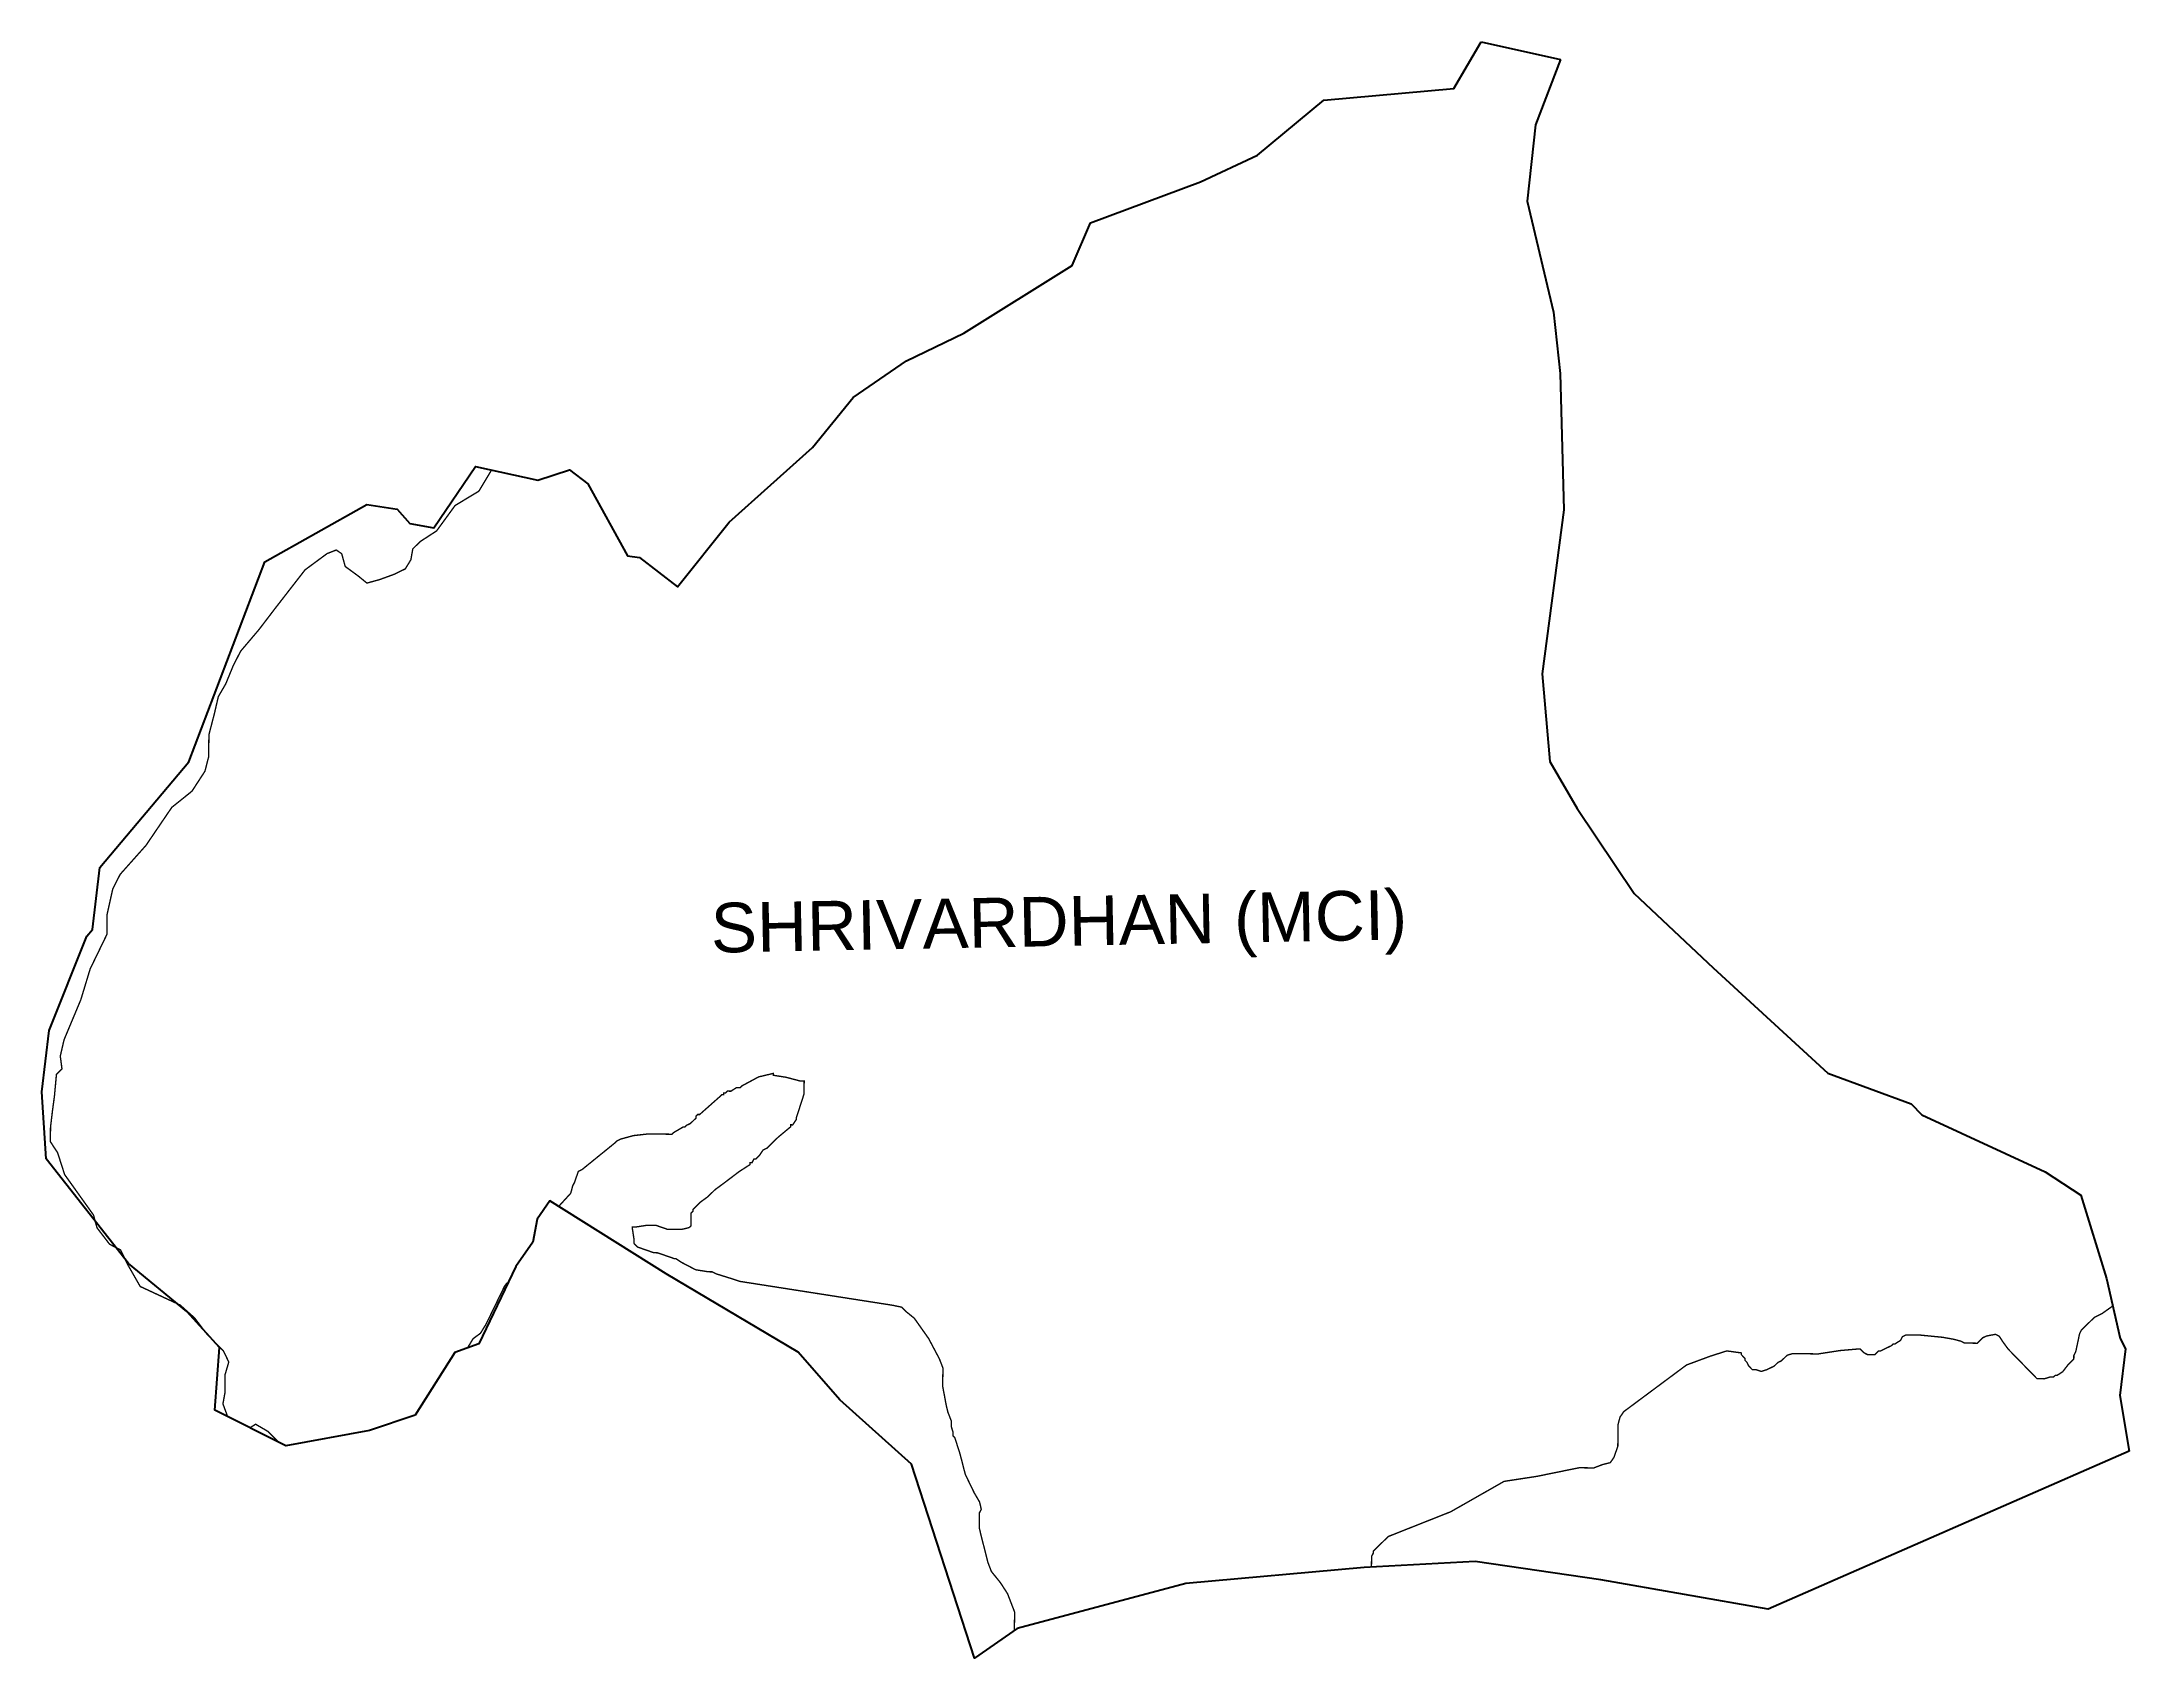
# Model space of a CAD drawing. Header units: metres. Extents: x 287290 to 291869, y 1996410 to 1999955.
import ezdxf

# ---------------------------------------------------------------- set-up
doc = ezdxf.new("R2010")
doc.units = ezdxf.units.M
for name, color, linetype in [('HAZARDS LINE', 1, 'Continuous'), ('village', 3, 'Continuous'), ('VILLAGE NAME', 250, 'Continuous')]:
    doc.layers.add(name, color=color, linetype=linetype)
doc.styles.get("Standard").update_dxf_attribs({"font": 'simplex.shx'})

msp = doc.modelspace()

# ---------------------------------------------------------------- linework, layer by layer
at = {"layer": 'HAZARDS LINE', "lineweight": 18, "const_width": 3}
for points in [[(287697.6, 1996940.1), (287687.3, 1996968.2), (287691.6, 1996992.1), (287691.9, 1997032.1), (287700.1, 1997060), (287688.4, 1997084.1), (287652.7, 1997120.4), (287625.1, 1997156.6), (287593.4, 1997184.9), (287505.8, 1997225.6), (287478.3, 1997273.8), (287462.6, 1997305.9), (287438.7, 1997318.2), (287411, 1997354.4), (287403.3, 1997382.4), (287340.1, 1997470.9), (287324.6, 1997519), (287308.8, 1997543.1), (287309.1, 1997575.1), (287313.4, 1997611.1), (287317.7, 1997643), (287322.1, 1997690.9), (287334.2, 1997702.8), (287330.5, 1997730.8), (287338.8, 1997766.7), (287375.5, 1997854.3), (287396.1, 1997922.1), (287432.8, 1997997.7), (287433.2, 1998041.7), (287445.6, 1998097.5), (287461.9, 1998129.4), (287518.4, 1998192.8), (287575.1, 1998276.2), (287619.4, 1998311.8), (287647.8, 1998355.5), (287656, 1998387.4), (287656.5, 1998435.4), (287668.9, 1998483.3), (287677.2, 1998519.2), (287693.4, 1998547), (287709.8, 1998586.8), (287726, 1998618.6), (287766.4, 1998666.2), (287802.8, 1998713.9), (287867.5, 1998797.2), (287915.8, 1998832.8), (287935.8, 1998840.6), (287947.8, 1998832.5), (287955.5, 1998804.5), (287983.3, 1998784.2), (288003.1, 1998768.1), (288031.2, 1998775.8), (288063.3, 1998787.5), (288087.3, 1998799.3), (288099.5, 1998819.2), (288103.7, 1998843.1), (288119.8, 1998859), (288156, 1998882.6), (288196.5, 1998938.2), (288248.7, 1998969.7), (288276.6, 1999016.1)], [(287809.9, 1996883.8), (287786.7, 1996907.3), (287758.9, 1996923.6), (287746.8, 1996915.7), (287746.5, 1996915.6)]]:
    msp.add_lwpolyline(points, dxfattribs=at)
at = {"layer": 'HAZARDS LINE', "lineweight": 18}
for points in [[(289423.3, 1996471.8, 3.01, 3.01, 0), (289423.8, 1996511.7, 3.01, 3.01, 0), (289408.3, 1996551.9, 3.01, 3.01, 0), (289392.6, 1996576.2, 3.01, 3.01, 0), (289372.9, 1996600.5, 3.01, 3.01, 0), (289365.2, 1996620.6, 3.01, 3.01, 0), (289349.9, 1996681, 3.01, 3.01, 0), (289346.1, 1996697, 3.01, 3.01, 0), (289346.5, 1996729.1, 3.01, 3.01, 0), (289350.7, 1996737, 3.01, 3.01, 0), (289346.9, 1996753.1, 3.01, 3.01, 0), (289335.1, 1996773.3, 3.01, 3.01, 0), (289315.6, 1996813.6, 3.01, 3.01, 0), (289304.2, 1996857.9, 3.01, 3.01, 0), (289296.5, 1996882, 3.01, 3.01, 0), (289292.6, 1996894.1, 3.01, 3.01, 0), (289288.7, 1996898.2, 3.01, 3.01, 0), (289288.8, 1996906.2, 3.01, 3.01, 0), (289284.9, 1996918.2, 3.01, 3.01, 0), (289285.1, 1996930.3, 3.01, 3.01, 0), (289277.3, 1996950.4, 3.01, 3.01, 0), (289273.5, 1996966.5, 3.01, 3.01, 0), (289269.8, 1996986.6, 3.01, 3.01, 0), (289266, 1997006.7, 3.01, 3.01, 0), (289266.6, 1997046.7, 3.01, 3.01, 0), (289258.8, 1997066.9, 3.01, 3.01, 0), (289235.3, 1997111.3, 3.01, 3.01, 0), (289203.9, 1997155.8, 3.01, 3.01, 0), (289184, 1997172, 3.01, 3.01, 0), (289176.1, 1997180.2, 3.01, 3.01, 0), (289156.2, 1997184.4, 3.01, 3.01, 0), (288820.3, 1997236.9, 3.01, 3.01, 0), (288808.3, 1997241.1, 3.01, 3.01, 0), (288768.4, 1997253.6, 3.01, 3.01, 0), (288760.4, 1997257.7, 3.01, 3.01, 0), (288752.4, 1997257.8, 3.01, 3.01, 0), (288724.4, 1997262.2, 3.01, 3.01, 0), (288692.6, 1997278.7, 3.01, 3.01, 0), (288680.7, 1997286.8, 3.01, 3.01, 0), (288676.7, 1997286.9, 3.01, 3.01, 0), (288640.8, 1997299.4, 3.01, 3.01, 0), (288632.8, 1997299.5, 3.01, 3.01, 0), (288596.9, 1997312, 3.01, 3.01, 0), (288592.9, 1997316, 3.01, 3.01, 0), (288589, 1997320.1, 3.01, 3.01, 0), (288589.1, 1997328.1, 3.01, 3.01, 0), (288585.4, 1997352.2, 3.01, 3.01, 0), (288585.4, 1997356.2, 3.01, 3.01, 0), (288593.4, 1997356.1, 3.01, 3.01, 0), (288617.5, 1997359.8, 3.01, 3.01, 0), (288637.6, 1997359.5, 3.01, 3.01, 0), (288661.5, 1997351.2, 3.01, 3.01, 0), (288693.5, 1997350.8, 3.01, 3.01, 0), (288709.6, 1997354.6, 3.01, 3.01, 0), (288713.7, 1997358.5, 3.01, 3.01, 0), (288714, 1997386.6, 3.01, 3.01, 0), (288718.1, 1997390.5, 3.01, 3.01, 0), (288718.2, 1997394.5, 3.01, 3.01, 0), (288722.2, 1997398.5, 3.01, 3.01, 0), (288734.4, 1997410.4, 3.01, 3.01, 0), (288750.6, 1997422.2, 3.01, 3.01, 0), (288754.6, 1997426.1, 3.01, 3.01, 0), (288766.8, 1997438, 3.01, 3.01, 0), (288783, 1997449.8, 3.01, 3.01, 0), (288819.4, 1997477.4, 3.01, 3.01, 0), (288843.7, 1997493.1, 3.01, 3.01, 0), (288843.7, 1997497.1, 3.01, 3.01, 0), (288847.7, 1997497, 3.01, 3.01, 0), (288851.8, 1997505, 3.01, 3.01, 0), (288855.8, 1997505, 3.01, 3.01, 0), (288863.9, 1997512.9, 3.01, 3.01, 0), (288872.1, 1997524.8, 3.01, 3.01, 0), (288880.2, 1997528.7, 3.01, 3.01, 0), (288904.5, 1997552.4, 3.01, 3.01, 0), (288932.9, 1997576.1, 3.01, 3.01, 0), (288932.9, 1997580.1, 3.01, 3.01, 0), (288937, 1997580, 3.01, 3.01, 0), (288945.1, 1997592, 3.01, 3.01, 0), (288945.2, 1997596, 3.01, 3.01, 0), (288961.9, 1997647.8, 3.01, 3.01, 0), (288962.2, 1997675.9, 3.01, 3.01, 0), (288954.2, 1997676, 3.01, 3.01, 0), (288922.3, 1997684.4, 3.01, 3.01, 0), (288894.3, 1997688.8, 3.01, 3.01, 0), (288894.4, 1997692.8, 3.01, 3.01, 0), (288862.2, 1997685.2, 3.01, 3.01, 0), (288825.9, 1997665.6, 3.01, 3.01, 0), (288821.8, 1997661.7, 3.01, 3.01, 0), (288813.8, 1997661.8, 3.01, 3.01, 0), (288801.7, 1997653.9, 3.01, 3.01, 0), (288793.7, 1997654, 3.01, 3.01, 0), (288789.6, 1997650.1, 3.01, 3.01, 0), (288785.6, 1997650.1, 3.01, 3.01, 0), (288785.6, 1997646.1, 3.01, 3.01, 0), (288781.5, 1997646.2, 3.01, 3.01, 0), (288777.5, 1997642.2, 3.01, 3.01, 0), (288732.9, 1997602.7, 3.01, 3.01, 0), (288728.9, 1997602.8, 3.01, 3.01, 0), (288724.8, 1997598.8, 3.01, 3.01, 0), (288724.8, 1997594.8, 3.01, 3.01, 0), (288716.7, 1997586.9, 3.01, 3.01, 0), (288712.6, 1997583, 3.01, 3.01, 0), (288704.5, 1997579.1, 3.01, 3.01, 0), (288700.5, 1997575.1, 3.01, 3.01, 0), (288696.5, 1997575.2, 3.01, 3.01, 0), (288676.3, 1997563.4, 3.01, 3.01, 0), (288672.2, 1997559.5, 3.01, 3.01, 0), (288620.1, 1997560.1, 3.01, 3.01, 0), (288588, 1997556.5, 3.01, 3.01, 0), (288559.9, 1997548.9, 3.01, 3.01, 0), (288551.8, 1997545, 3.01, 3.01, 0), (288547.8, 1997541, 3.01, 3.01, 0), (288474.9, 1997481.9, 3.01, 3.01, 0), (288466.8, 1997478, 3.01, 3.01, 0), (288458.5, 1997454, 3.01, 3.01, 0), (288454.4, 1997446.1, 3.01, 3.01, 0), (288450.2, 1997430.1, 3.01, 3.01, 0), (288423.8, 1997401.2, 3.01, 3.01, 0)], [(288313.3, 1997235.2, 3.01, 3.01, 0), (288309.1, 1997231.8, 3, 3, 0), (288305.1, 1997226.5, 3, 3, 0), (288264.4, 1997142.9, 3, 3, 0), (288252.2, 1997123, 3, 3, 0), (288236.1, 1997111.2, 3, 3, 0), (288223.7, 1997090.9, 3, 3, 0)], [(291832.5, 1997182.8, 3.01, 3.01, 0), (291808.5, 1997165.8, 3.01, 3.01, 0), (291792.4, 1997158, 3.01, 3.01, 0), (291780.2, 1997146.1, 3.01, 3.01, 0), (291768, 1997134.2, 3.01, 3.01, 0), (291764, 1997130.3, 3.01, 3.01, 0), (291759.8, 1997122.3, 3.01, 3.01, 0), (291755.6, 1997102.3, 3.01, 3.01, 0), (291751.3, 1997082.4, 3.01, 3.01, 0), (291747.2, 1997074.4, 3.01, 3.01, 0), (291747.1, 1997066.4, 3.01, 3.01, 0), (291734.9, 1997054.5, 3.01, 3.01, 0), (291722.7, 1997038.6, 3.01, 3.01, 0), (291710.6, 1997030.8, 3.01, 3.01, 0), (291706.6, 1997030.8, 3.01, 3.01, 0), (291702.5, 1997026.9, 3.01, 3.01, 0), (291694.5, 1997027, 3.01, 3.01, 0), (291682.4, 1997023.1, 3.01, 3.01, 0), (291666.4, 1997023.4, 3.01, 3.01, 0), (291638.7, 1997051.8, 3.01, 3.01, 0), (291603.1, 1997088.3, 3.01, 3.01, 0), (291591.3, 1997104.5, 3.01, 3.01, 0), (291583.5, 1997116.6, 3.01, 3.01, 0), (291575.5, 1997120.7, 3.01, 3.01, 0), (291555.4, 1997117, 3.01, 3.01, 0), (291547.4, 1997113.1, 3.01, 3.01, 0), (291535.2, 1997101.2, 3.01, 3.01, 0), (291507.1, 1997101.6, 3.01, 3.01, 0), (291499.2, 1997105.7, 3.01, 3.01, 0), (291483.2, 1997109.9, 3.01, 3.01, 0), (291459.2, 1997114.2, 3.01, 3.01, 0), (291411.2, 1997118.9, 3.01, 3.01, 0), (291379.1, 1997119.3, 3.01, 3.01, 0), (291371.1, 1997115.4, 3.01, 3.01, 0), (291367, 1997107.4, 3.01, 3.01, 0), (291354.8, 1997099.6, 3.01, 3.01, 0), (291350.8, 1997099.6, 3.01, 3.01, 0), (291346.8, 1997095.7, 3.01, 3.01, 0), (291330.7, 1997087.9, 3.01, 3.01, 0), (291322.6, 1997084, 3.01, 3.01, 0), (291318.6, 1997084, 3.01, 3.01, 0), (291310.5, 1997076.1, 3.01, 3.01, 0), (291294.4, 1997076.3, 3.01, 3.01, 0), (291286.5, 1997080.4, 3.01, 3.01, 0), (291278.6, 1997088.5, 3.01, 3.01, 0), (291274.6, 1997088.6, 3.01, 3.01, 0), (291234.4, 1997085.1, 3.01, 3.01, 0), (291186.3, 1997077.7, 3.01, 3.01, 0), (291130.2, 1997078.5, 3.01, 3.01, 0), (291118.1, 1997074.6, 3.01, 3.01, 0), (291105.9, 1997062.7, 3.01, 3.01, 0), (291097.9, 1997058.8, 3.01, 3.01, 0), (291089.8, 1997050.9, 3.01, 3.01, 0), (291073.6, 1997043.1, 3.01, 3.01, 0), (291061.6, 1997039.3, 3.01, 3.01, 0), (291049.6, 1997043.4, 3.01, 3.01, 0), (291041.6, 1997043.5, 3.01, 3.01, 0), (291033.7, 1997051.7, 3.01, 3.01, 0), (291029.8, 1997059.7, 3.01, 3.01, 0), (291025.8, 1997063.8, 3.01, 3.01, 0), (291025.9, 1997067.8, 3.01, 3.01, 0), (291018, 1997075.9, 3.01, 3.01, 0), (291018, 1997079.9, 3.01, 3.01, 0), (290986, 1997084.3, 3.01, 3.01, 0), (290949.8, 1997072.8, 3.01, 3.01, 0), (290897.5, 1997053.4, 3.01, 3.01, 0), (290759.9, 1996951.1, 3.01, 3.01, 0), (290751.7, 1996939.1, 3.01, 3.01, 0), (290747.5, 1996923.2, 3.01, 3.01, 0), (290746.9, 1996875.1, 3.01, 3.01, 0), (290738.5, 1996851.1, 3.01, 3.01, 0), (290730.4, 1996839.2, 3.01, 3.01, 0), (290714.3, 1996835.4, 3.01, 3.01, 0), (290694.2, 1996827.7, 3.01, 3.01, 0), (290662.1, 1996828.1, 3.01, 3.01, 0), (290569.7, 1996809.3, 3.01, 3.01, 0), (290497.4, 1996798.2, 3.01, 3.01, 0), (290380.4, 1996731.6, 3.01, 3.01, 0), (290243.4, 1996677.3, 3.01, 3.01, 0), (290210.9, 1996645.6, 3.01, 3.01, 0), (290210.9, 1996641.6, 3.01, 3.01, 0), (290206.8, 1996633.7, 3.01, 3.01, 0), (290206.5, 1996610.3, 3.01, 3.01, 0)]]:
    msp.add_lwpolyline(points, format="xyseb", dxfattribs=at)
at = {"layer": 'village', "flags": 128}
msp.add_lwpolyline([(290447.2, 1999955.2), (290621.1, 1999916.1)], dxfattribs=at)
at = {"layer": 'village', "color": 3, "true_color": 0x00ff00}
for points in [[(291868.7, 1996864.8, 0), (291076.9, 1996518, 0), (290710, 1996582.2, 0), (290434.2, 1996622.2, 0), (290190.7, 1996609.5, 0), (289799, 1996574.4, 0), (289429.1, 1996475.9, 0), (289336, 1996410.4, 0), (289197.6, 1996836, 0), (289040.6, 1996977.1, 0), (288948.7, 1997081.2, 0), (288659.7, 1997253.1, 0), (288404.4, 1997413.4, 0), (288376.9, 1997373.3, 0), (288366.9, 1997322.6, 0), (288329.6, 1997269.4, 0), (288248.5, 1997100, 0), (288195.8, 1997080.6, 0), (288109.1, 1996943.2, 0), (288008.8, 1996909.9, 0), (287825.5, 1996875.9, 0), (287669.2, 1996954.4, 0), (287679.8, 1997091.5, 0), (287607.9, 1997171, 0), (287479.8, 1997276.3, 0), (287299.2, 1997505.4, 0), (287289.9, 1997652.5, 0), (287305.9, 1997787, 0), (287388.7, 1997994.1, 0), (287401.5, 1998008.7, 0), (287416.9, 1998144.6, 0), (287612.2, 1998376, 0), (287779, 1998814.6, 0), (288003.2, 1998940.4, 0), (288069.1, 1998930, 0), (288097.4, 1998898.4, 0), (288149.9, 1998889.4, 0), (288241.2, 1999023.9, 0), (288378.3, 1998993.9, 0), (288447.3, 1999016.4, 0), (288488, 1998985.7, 0), (288574.9, 1998828, 0), (288601.1, 1998824.5, 0), (288684.1, 1998759.6, 0), (288797.8, 1998901.7, 0), (288980.6, 1999065.6, 0), (289069.8, 1999175.1, 0), (289186.3, 1999255.2, 0), (289312.4, 1999316.4, 0), (289549.9, 1999464.5, 0), (289589.9, 1999558.2, 0), (289831.2, 1999647.8, 0), (289956.9, 1999706.6, 0), (290102.4, 1999826.8, 0), (290386.9, 1999852.9, 0), (290447.2, 1999955.2, 0)], [(290621.1, 1999916.1, 0), (290566.1, 1999773.1, 0), (290547.8, 1999605.5, 0), (290606.1, 1999361.9, 0), (290620.4, 1999227.4, 0), (290628.8, 1998928.7, 0), (290580.7, 1998569.1, 0), (290597.9, 1998376.7, 0), (290657.7, 1998273.8, 0), (290783.1, 1998087.4, 0), (290956.1, 1997924.2, 0), (291207.3, 1997693.5, 0), (291390.1, 1997626, 0), (291413.6, 1997602.3, 0), (291684.6, 1997477.3, 0), (291762.5, 1997425.5, 0), (291818.7, 1997243.3, 0), (291848.8, 1997111.3, 0), (291860.6, 1997088.7, 0), (291847.7, 1996986.3, 0), (291868.7, 1996864.8, 0)]]:
    msp.add_polyline3d(points, dxfattribs=at)

# ---------------------------------------------------------------- texts
at = {"layer": 'VILLAGE NAME', "insert": (288756.3, 1998066.2), "char_height": 108.748, "attachment_point": 1, "rotation": 1.1028}
msp.add_mtext_dynamic_manual_height_columns('{\\fArial|b0|i0|c0|p34;SHRIVARDHAN (MCI)}', width=1571.314, gutter_width=543.7, heights=[0], dxfattribs=at)

doc.saveas('drawing.dxf')
